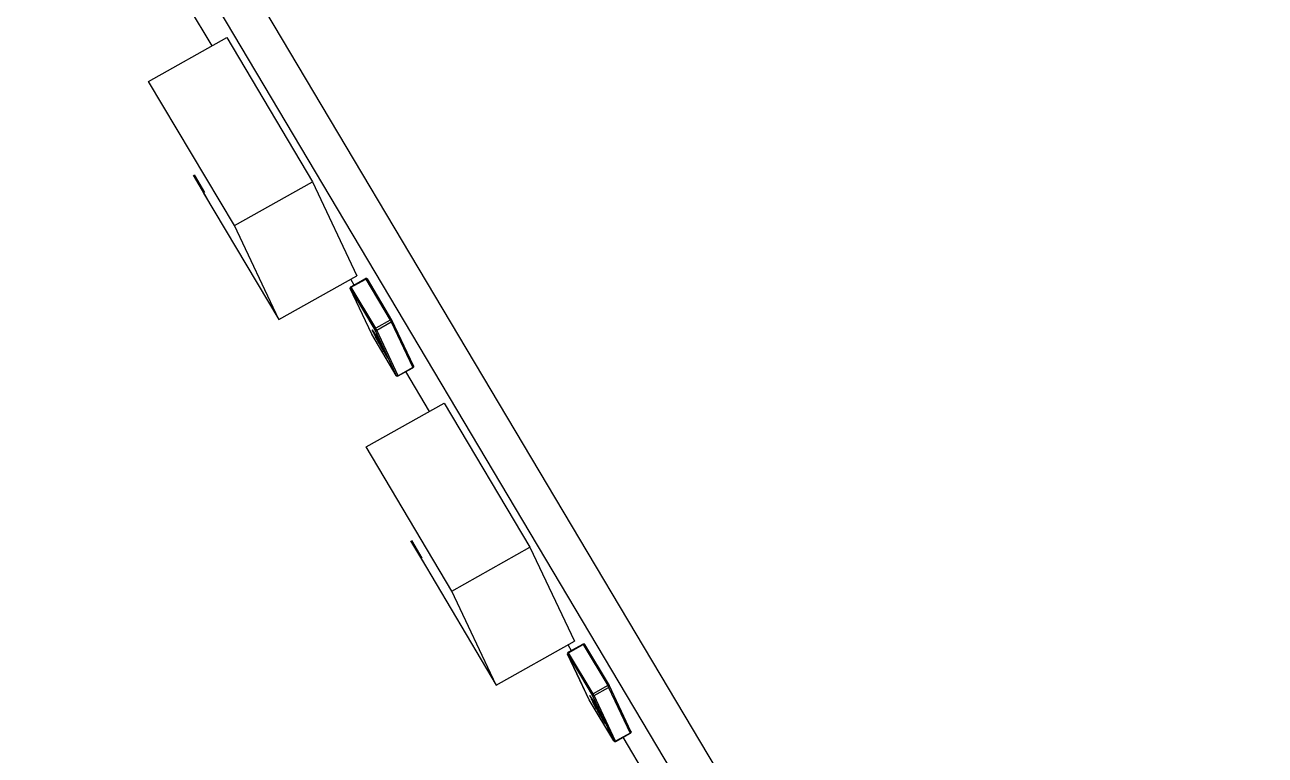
# Model space of a CAD drawing. Header units: millimetres. Extents: x 0 to 432, y 0 to 279.
# Drawn here: x 371.93 to 384.51, y 208.76 to 216.17 of the extents above; entities that cross this region are included whole.
import ezdxf

# ---------------------------------------------------------------- set-up
doc = ezdxf.new("R2010")
doc.units = ezdxf.units.MM
doc.header["$LTSCALE"] = 23.749
doc.layers.get('0').update_dxf_attribs({"linetype": 'CONTINUOUS'})

msp = doc.modelspace()

# ---------------------------------------------------------------- linework, layer by layer
at = {"color": 3, "linetype": 'CONTINUOUS'}
msp.add_line((372.279, 219.825), (384.513, 199.252), dxfattribs=at)
at = {"color": 7, "linetype": 'CONTINUOUS'}
for p, q in [((371.931, 219.63), (384.164, 199.056)), ((373.589, 216.353), (373.827, 215.952)), ((373.186, 215.593), (373.98, 216.037)), ((373.98, 216.037), (374.849, 214.575)), ((374.056, 214.131), (373.186, 215.593)), ((373.782, 214.405), (373.641, 214.641)), ((373.647, 214.644), (373.753, 214.465)), ((374.056, 214.131), (374.849, 214.575)), ((374.849, 214.575), (375.3, 213.621)), ((373.744, 214.46), (374.507, 213.177)), ((374.507, 213.177), (374.056, 214.131)), ((374.507, 213.177), (375.3, 213.621)), ((375.236, 213.583), (375.268, 213.528)), ((375.238, 213.51), (375.386, 213.593)), ((375.242, 213.504), (375.39, 213.587)), ((375.39, 213.587), (375.638, 213.171)), ((375.654, 213.171), (375.406, 213.588)), ((375.232, 213.491), (375.232, 213.492)), ((375.451, 213.028), (375.232, 213.491)), ((375.232, 213.491), (375.232, 213.49)), ((375.232, 213.49), (375.232, 213.491)), ((375.451, 213.027), (375.232, 213.49)), ((375.232, 213.49), (375.48, 213.073)), ((375.49, 213.088), (375.242, 213.504)), ((375.638, 213.171), (375.49, 213.088)), ((375.5, 213.07), (375.648, 213.153)), ((375.648, 213.153), (375.867, 212.69)), ((375.874, 212.707), (375.655, 213.17)), ((375.451, 213.027), (375.451, 213.028)), ((375.699, 212.61), (375.451, 213.027)), ((375.451, 213.027), (375.451, 213.027)), ((375.457, 213.071), (375.455, 213.07)), ((375.455, 213.07), (375.459, 213.062)), ((375.483, 213.024), (375.455, 213.07)), ((375.474, 213.043), (375.457, 213.071)), ((375.459, 213.062), (375.486, 213.016)), ((375.472, 213.052), (375.47, 213.051)), ((375.47, 213.051), (375.483, 213.024)), ((375.484, 213.027), (375.47, 213.051)), ((375.486, 213.027), (375.472, 213.052)), ((375.474, 213.034), (375.473, 213.033)), ((375.473, 213.033), (375.473, 213.032)), ((375.473, 213.032), (375.474, 213.03)), ((375.477, 213.032), (375.48, 213.027)), ((375.48, 213.027), (375.478, 213.026)), ((375.48, 213.073), (375.699, 212.61)), ((375.48, 213.027), (375.482, 213.024)), ((375.486, 213.027), (375.484, 213.027)), ((375.566, 212.883), (375.484, 213.027)), ((375.486, 213.027), (375.568, 212.884)), ((375.497, 213), (375.489, 213.017)), ((375.489, 213.017), (375.538, 212.931)), ((375.718, 212.607), (375.5, 213.07)), ((375.486, 213.016), (375.49, 213.008)), ((375.486, 213.01), (375.487, 213.008)), ((375.487, 213.008), (375.486, 213.01)), ((375.488, 213.008), (375.487, 213.008)), ((375.487, 213.007), (375.487, 213.008)), ((375.488, 213.008), (375.489, 213.006)), ((375.489, 213.001), (375.488, 213)), ((375.488, 213), (375.507, 212.961)), ((375.489, 213.006), (375.499, 212.991)), ((375.49, 213.008), (375.504, 212.984)), ((375.498, 213.001), (375.497, 213)), ((375.538, 212.931), (375.497, 213)), ((375.499, 212.984), (375.498, 212.984)), ((375.504, 212.984), (375.499, 212.991)), ((375.504, 212.984), (375.501, 212.992)), ((375.501, 212.992), (375.569, 212.876)), ((375.503, 212.983), (375.523, 212.949)), ((375.505, 212.984), (375.504, 212.984)), ((375.507, 212.961), (375.521, 212.937)), ((375.521, 212.937), (375.508, 212.965)), ((375.52, 212.955), (375.525, 212.947)), ((375.522, 212.956), (375.521, 212.955)), ((375.523, 212.938), (375.521, 212.942)), ((375.523, 212.938), (375.521, 212.937)), ((375.523, 212.949), (375.524, 212.947)), ((375.523, 212.938), (375.534, 212.92)), ((375.525, 212.947), (375.535, 212.929)), ((375.534, 212.92), (375.535, 212.917)), ((375.535, 212.929), (375.539, 212.923)), ((375.535, 212.929), (375.538, 212.923)), ((375.535, 212.922), (375.536, 212.921)), ((375.535, 212.917), (375.537, 212.913)), ((375.536, 212.921), (375.537, 212.919)), ((375.536, 212.921), (375.537, 212.919)), ((375.537, 212.919), (375.536, 212.918)), ((375.538, 212.913), (375.536, 212.918)), ((375.538, 212.923), (375.537, 212.922)), ((375.537, 212.919), (375.54, 212.914)), ((375.537, 212.919), (375.54, 212.914)), ((375.538, 212.923), (375.543, 212.916)), ((375.539, 212.923), (375.562, 212.883)), ((375.54, 212.914), (375.57, 212.865)), ((375.54, 212.914), (375.568, 212.864)), ((375.543, 212.916), (375.562, 212.883)), ((375.562, 212.883), (375.562, 212.883)), ((375.562, 212.883), (375.565, 212.879)), ((375.568, 212.884), (375.566, 212.883)), ((375.569, 212.876), (375.566, 212.883)), ((375.571, 212.877), (375.568, 212.884)), ((375.571, 212.877), (375.569, 212.876)), ((375.57, 212.865), (375.569, 212.864)), ((375.569, 212.864), (375.571, 212.859)), ((375.572, 212.86), (375.569, 212.864)), ((375.574, 212.861), (375.571, 212.865)), ((375.571, 212.865), (375.571, 212.865)), ((375.571, 212.859), (375.572, 212.857)), ((375.571, 212.859), (375.571, 212.859)), ((375.572, 212.857), (375.586, 212.834)), ((375.573, 212.86), (375.573, 212.859)), ((375.574, 212.861), (375.575, 212.859)), ((375.575, 212.859), (375.574, 212.861)), ((375.585, 212.835), (375.583, 212.834)), ((375.585, 212.835), (375.586, 212.834)), ((375.586, 212.838), (375.588, 212.836)), ((375.586, 212.835), (375.586, 212.835)), ((375.586, 212.834), (375.587, 212.832)), ((375.589, 212.84), (375.587, 212.839)), ((375.588, 212.836), (375.59, 212.837)), ((375.589, 212.84), (375.59, 212.838)), ((375.59, 212.838), (375.59, 212.837)), ((375.597, 212.814), (375.597, 212.812)), ((375.611, 212.793), (375.61, 212.792)), ((375.611, 212.793), (375.613, 212.79)), ((375.611, 212.788), (375.613, 212.789)), ((375.613, 212.79), (375.613, 212.789)), ((375.867, 212.69), (375.718, 212.607)), ((375.719, 212.605), (375.867, 212.688)), ((375.792, 212.648), (376.033, 212.243)), ((375.867, 212.69), (375.867, 212.688)), ((375.699, 212.61), (375.699, 212.61)), ((375.719, 212.605), (375.718, 212.607)), ((375.392, 211.884), (376.185, 212.328)), ((376.185, 212.328), (377.055, 210.866)), ((376.261, 210.422), (375.392, 211.884)), ((375.988, 210.696), (375.847, 210.932)), ((375.852, 210.935), (375.959, 210.756)), ((376.261, 210.422), (377.055, 210.866)), ((377.055, 210.866), (377.506, 209.912)), ((375.95, 210.751), (376.713, 209.468)), ((376.713, 209.468), (376.261, 210.422)), ((376.713, 209.468), (377.506, 209.912)), ((377.442, 209.874), (377.474, 209.82)), ((377.443, 209.801), (377.592, 209.884)), ((377.447, 209.795), (377.595, 209.878)), ((377.595, 209.878), (377.843, 209.462)), ((377.86, 209.462), (377.612, 209.879)), ((377.437, 209.782), (377.437, 209.784)), ((377.437, 209.782), (377.438, 209.781)), ((377.656, 209.319), (377.437, 209.782)), ((377.438, 209.781), (377.437, 209.782)), ((377.438, 209.781), (377.685, 209.364)), ((377.656, 209.318), (377.438, 209.781)), ((377.695, 209.379), (377.447, 209.795)), ((377.843, 209.462), (377.695, 209.379)), ((377.705, 209.361), (377.853, 209.444)), ((377.853, 209.444), (378.072, 208.981)), ((378.079, 208.998), (377.86, 209.461)), ((377.656, 209.318), (377.656, 209.319)), ((377.904, 208.901), (377.656, 209.318)), ((377.657, 209.318), (377.656, 209.318)), ((377.663, 209.362), (377.661, 209.361)), ((377.688, 209.315), (377.661, 209.361)), ((377.661, 209.361), (377.665, 209.353)), ((377.679, 209.334), (377.663, 209.362)), ((377.665, 209.353), (377.692, 209.307)), ((377.677, 209.343), (377.675, 209.342)), ((377.69, 209.318), (377.675, 209.342)), ((377.675, 209.342), (377.688, 209.315)), ((377.691, 209.319), (377.677, 209.343)), ((377.68, 209.325), (377.678, 209.324)), ((377.678, 209.324), (377.678, 209.324)), ((377.678, 209.324), (377.679, 209.321)), ((377.682, 209.323), (377.685, 209.318)), ((377.685, 209.318), (377.684, 209.317)), ((377.685, 209.364), (377.904, 208.902)), ((377.685, 209.318), (377.687, 209.315)), ((377.691, 209.319), (377.69, 209.318)), ((377.772, 209.174), (377.69, 209.318)), ((377.691, 209.319), (377.774, 209.175)), ((377.692, 209.307), (377.695, 209.299)), ((377.692, 209.301), (377.693, 209.299)), ((377.692, 209.299), (377.692, 209.301)), ((377.693, 209.299), (377.692, 209.299)), ((377.693, 209.298), (377.692, 209.299)), ((377.693, 209.299), (377.694, 209.297)), ((377.694, 209.308), (377.743, 209.222)), ((377.702, 209.291), (377.694, 209.308)), ((377.694, 209.297), (377.704, 209.282)), ((377.695, 209.292), (377.694, 209.292)), ((377.694, 209.292), (377.712, 209.252)), ((377.695, 209.299), (377.71, 209.275)), ((377.704, 209.292), (377.702, 209.291)), ((377.743, 209.222), (377.702, 209.291)), ((377.705, 209.275), (377.703, 209.275)), ((377.924, 208.898), (377.705, 209.361)), ((377.709, 209.275), (377.705, 209.282)), ((377.706, 209.283), (377.775, 209.167)), ((377.71, 209.275), (377.706, 209.283)), ((377.708, 209.274), (377.728, 209.24)), ((377.711, 209.276), (377.71, 209.275)), ((377.712, 209.252), (377.726, 209.228)), ((377.726, 209.228), (377.713, 209.256)), ((377.728, 209.247), (377.726, 209.246)), ((377.726, 209.246), (377.73, 209.238)), ((377.728, 209.229), (377.726, 209.233)), ((377.728, 209.229), (377.726, 209.228)), ((377.728, 209.24), (377.73, 209.238)), ((377.728, 209.229), (377.739, 209.211)), ((377.73, 209.238), (377.741, 209.22)), ((377.739, 209.211), (377.74, 209.209)), ((377.74, 209.22), (377.744, 209.214)), ((377.74, 209.209), (377.743, 209.204)), ((377.741, 209.22), (377.744, 209.214)), ((377.741, 209.214), (377.742, 209.212)), ((377.741, 209.213), (377.743, 209.21)), ((377.743, 209.21), (377.741, 209.209)), ((377.744, 209.204), (377.741, 209.209)), ((377.744, 209.214), (377.742, 209.213)), ((377.742, 209.212), (377.743, 209.21)), ((377.743, 209.21), (377.746, 209.205)), ((377.743, 209.21), (377.745, 209.205)), ((377.744, 209.214), (377.768, 209.174)), ((377.744, 209.214), (377.748, 209.207)), ((377.745, 209.205), (377.774, 209.155)), ((377.746, 209.205), (377.775, 209.156)), ((377.748, 209.207), (377.768, 209.174)), ((377.768, 209.174), (377.768, 209.174)), ((377.768, 209.174), (377.77, 209.17)), ((377.774, 209.175), (377.772, 209.174)), ((377.775, 209.167), (377.772, 209.174)), ((377.777, 209.168), (377.774, 209.175)), ((377.775, 209.156), (377.774, 209.155)), ((377.774, 209.155), (377.777, 209.15)), ((377.777, 209.151), (377.774, 209.155)), ((377.777, 209.168), (377.775, 209.167)), ((377.779, 209.152), (377.776, 209.156)), ((377.776, 209.156), (377.776, 209.156)), ((377.776, 209.15), (377.777, 209.15)), ((377.777, 209.15), (377.777, 209.149)), ((377.777, 209.149), (377.791, 209.125)), ((377.778, 209.151), (377.779, 209.15)), ((377.78, 209.15), (377.779, 209.152)), ((377.78, 209.152), (377.78, 209.15)), ((377.791, 209.126), (377.789, 209.125)), ((377.791, 209.126), (377.791, 209.125)), ((377.792, 209.126), (377.791, 209.126)), ((377.791, 209.125), (377.792, 209.123)), ((377.792, 209.129), (377.793, 209.127)), ((377.794, 209.131), (377.793, 209.131)), ((377.794, 209.131), (377.796, 209.129)), ((377.794, 209.127), (377.796, 209.128)), ((377.796, 209.129), (377.796, 209.128)), ((377.802, 209.105), (377.803, 209.103)), ((377.817, 209.084), (377.815, 209.083)), ((377.817, 209.084), (377.818, 209.081)), ((377.817, 209.079), (377.818, 209.08)), ((377.818, 209.081), (377.818, 209.08)), ((377.904, 208.902), (377.904, 208.901)), ((378.072, 208.981), (377.924, 208.898)), ((377.925, 208.896), (377.924, 208.898)), ((377.925, 208.896), (378.073, 208.979)), ((377.997, 208.939), (378.238, 208.534)), ((378.072, 208.981), (378.073, 208.979))]:
    msp.add_line(p, q, dxfattribs=at)
for centre, radius, start, end in [((375.393, 213.58), 0.015, 30.7367, 119.2315), ((375.245, 213.497), 0.015, 119.2316, 205.3122), ((375.641, 213.164), 0.015, 25.3153, 30.7351), ((375.464, 213.034), 0.015, 205.3136, 210.7356), ((374.144, 212.182), 1.578, 32.1704, 32.3053), ((374.634, 212.491), 0.999, 31.6133, 32.1131), ((374.798, 212.593), 0.808, 32.0062, 32.1694), ((373.732, 211.935), 2.059, 31.4052, 31.6448), ((376.579, 213.617), 1.252, 209.1674, 209.4916), ((375.438, 212.973), 0.0611, 35.0375, 35.205), ((375.574, 213.05), 0.0967, 206.2553, 207.2713), ((373.788, 211.987), 1.979, 30.2354, 30.8027), ((372.143, 210.97), 3.918, 31.0631, 31.3472), ((373.661, 211.876), 2.149, 31.0161, 31.2487), ((369.935, 209.632), 6.499, 30.7427, 31.0374), ((367.336, 208.088), 9.523, 30.738, 30.9395), ((373.197, 211.635), 2.666, 29.2755, 29.9455), ((366.299, 207.471), 10.729, 30.5806, 30.7384), ((382.878, 217.293), 8.542, 210.5847, 210.7243), ((374.392, 212.218), 1.346, 29.2206, 29.6077), ((373.845, 211.892), 1.986, 29.7193, 29.8374), ((377.804, 214.136), 2.572, 209.6368, 209.7511), ((373.978, 211.968), 1.832, 29.2624, 29.7318), ((377.993, 214.339), 2.836, 211.3272, 211.4432), ((376.974, 213.658), 1.614, 209.7018, 210.6773), ((373.09, 211.396), 2.881, 29.9765, 30.5405), ((377.913, 214.207), 2.705, 210.5245, 210.7173), ((377.212, 213.79), 1.889, 210.7208, 211.238), ((375.86, 212.701), 0.015, 299.2316, 25.3137), ((375.712, 212.618), 0.015, 210.7375, 299.2316), ((375.708, 212.616), 0.0107, 210.7386, 212.7505), ((377.599, 209.871), 0.015, 30.7368, 119.2315), ((377.451, 209.788), 0.015, 119.2317, 205.3122), ((377.847, 209.455), 0.015, 25.3153, 30.7352), ((377.67, 209.325), 0.015, 205.3137, 210.7357), ((376.35, 208.473), 1.578, 32.1705, 32.3054), ((376.839, 208.782), 0.999, 31.6134, 32.1132), ((377.003, 208.885), 0.808, 32.0062, 32.1695), ((375.937, 208.226), 2.059, 31.4053, 31.6449), ((378.784, 209.908), 1.252, 209.1675, 209.4917), ((377.643, 209.264), 0.0611, 35.0376, 35.2051), ((377.78, 209.341), 0.0967, 206.2554, 207.2713), ((375.993, 208.278), 1.979, 30.2355, 30.8028), ((374.349, 207.261), 3.918, 31.0631, 31.3472), ((375.866, 208.167), 2.149, 31.0162, 31.2488), ((372.14, 205.924), 6.499, 30.7427, 31.0374), ((369.542, 204.379), 9.523, 30.738, 30.9396), ((375.403, 207.926), 2.666, 29.2755, 29.9455), ((368.505, 203.762), 10.729, 30.5807, 30.7385), ((385.083, 213.584), 8.542, 210.5848, 210.7244), ((376.597, 208.509), 1.346, 29.2206, 29.6077), ((376.05, 208.183), 1.986, 29.7194, 29.8375), ((380.01, 210.427), 2.572, 209.6368, 209.7511), ((376.184, 208.259), 1.832, 29.2624, 29.7319), ((380.198, 210.63), 2.836, 211.3273, 211.4433), ((375.296, 207.687), 2.881, 29.9766, 30.5405), ((379.179, 209.95), 1.614, 209.7018, 210.6774), ((380.118, 210.498), 2.705, 210.5246, 210.7173), ((379.417, 210.081), 1.889, 210.7208, 211.2381), ((378.066, 208.992), 0.015, 299.2316, 25.3138), ((377.913, 208.907), 0.0107, 210.7387, 212.7506), ((377.917, 208.909), 0.015, 210.7376, 299.2316)]:
    msp.add_arc(centre, radius, start, end, dxfattribs=at)
for points, knots in [([(375.386, 213.593), (375.386, 213.593), (375.386, 213.593), (375.386, 213.593), (375.387, 213.593), (375.387, 213.592), (375.387, 213.592), (375.388, 213.591), (375.389, 213.59), (375.389, 213.589), (375.39, 213.588), (375.39, 213.587)], [0, 0, 0, 0, 0.007054, 0.02095, 0.072626, 0.156356, 0.271263, 0.415581, 0.587253, 0.783348, 1, 1, 1, 1]), ([(375.39, 213.587), (375.392, 213.588), (375.395, 213.59), (375.399, 213.59), (375.402, 213.59), (375.404, 213.59), (375.405, 213.589), (375.406, 213.588), (375.406, 213.588)], [0, 0, 0, 0, 0.315091, 0.594691, 0.714809, 0.820527, 0.913972, 1, 1, 1, 1]), ([(375.232, 213.492), (375.232, 213.494), (375.233, 213.496), (375.235, 213.499), (375.238, 213.502), (375.24, 213.504), (375.242, 213.504)], [0, 0, 0, 0, 0.196887, 0.436315, 0.709661, 1, 1, 1, 1]), ([(375.242, 213.504), (375.242, 213.505), (375.241, 213.506), (375.24, 213.507), (375.24, 213.508), (375.239, 213.509), (375.239, 213.509), (375.238, 213.51), (375.238, 213.51), (375.238, 213.51), (375.238, 213.51), (375.238, 213.51)], [0, 0, 0, 0, 0.216652, 0.412747, 0.584419, 0.728737, 0.843644, 0.927374, 0.97905, 0.992946, 1, 1, 1, 1]), ([(375.654, 213.171), (375.654, 213.172), (375.653, 213.172), (375.652, 213.173), (375.65, 213.174), (375.647, 213.174), (375.643, 213.173), (375.639, 213.172), (375.638, 213.171)], [0, 0, 0, 0, 0.086028, 0.179473, 0.285191, 0.405309, 0.684909, 1, 1, 1, 1]), ([(375.638, 213.171), (375.64, 213.167), (375.642, 213.163), (375.646, 213.157), (375.647, 213.154), (375.648, 213.153)], [0, 0, 0, 0, 0.548536, 0.806449, 1, 1, 1, 1]), ([(375.648, 213.153), (375.649, 213.153), (375.652, 213.156), (375.655, 213.16), (375.656, 213.165), (375.655, 213.169), (375.655, 213.17)], [0, 0, 0, 0, 0.268463, 0.525703, 0.768094, 1, 1, 1, 1]), ([(375.478, 213.026), (375.478, 213.026), (375.477, 213.027), (375.476, 213.029), (375.475, 213.03), (375.475, 213.031), (375.474, 213.032), (375.473, 213.033), (375.473, 213.033), (375.473, 213.033), (375.473, 213.033), (375.473, 213.033)], [0, 0, 0, 0, 0.196509, 0.382044, 0.548192, 0.694663, 0.819021, 0.913321, 0.97362, 0.990749, 1, 1, 1, 1]), ([(375.474, 213.034), (375.474, 213.034), (375.475, 213.034), (375.475, 213.034), (375.475, 213.034), (375.475, 213.033), (375.476, 213.033), (375.476, 213.032), (375.477, 213.032)], [0, 0, 0, 0, 0.028735, 0.084857, 0.170336, 0.284772, 0.597079, 1, 1, 1, 1]), ([(375.474, 213.03), (375.476, 213.026), (375.479, 213.019), (375.484, 213.012), (375.486, 213.007)], [0, 0, 0, 0, 0.430062, 1, 1, 1, 1]), ([(375.49, 213.088), (375.488, 213.087), (375.485, 213.085), (375.482, 213.081), (375.48, 213.079), (375.48, 213.077), (375.479, 213.075), (375.48, 213.074), (375.48, 213.073)], [0, 0, 0, 0, 0.310224, 0.591404, 0.713429, 0.82091, 0.915118, 1, 1, 1, 1]), ([(375.48, 213.073), (375.481, 213.072), (375.483, 213.069), (375.488, 213.067), (375.494, 213.067), (375.498, 213.069), (375.5, 213.07)], [0, 0, 0, 0, 0.230604, 0.47422, 0.732829, 1, 1, 1, 1]), ([(375.5, 213.07), (375.499, 213.071), (375.498, 213.074), (375.494, 213.08), (375.492, 213.084), (375.49, 213.088)], [0, 0, 0, 0, 0.193551, 0.451464, 1, 1, 1, 1]), ([(375.501, 212.982), (375.499, 212.986), (375.495, 212.992), (375.491, 213), (375.489, 213.004), (375.488, 213.005)], [0, 0, 0, 0, 0.511351, 0.767528, 1, 1, 1, 1]), ([(375.489, 213.001), (375.497, 212.987), (375.513, 212.961), (375.528, 212.934), (375.536, 212.921)], [0, 0, 0, 0, 0.519099, 1, 1, 1, 1]), ([(375.536, 212.918), (375.529, 212.929), (375.517, 212.951), (375.504, 212.973), (375.498, 212.984)], [0, 0, 0, 0, 0.51104, 1, 1, 1, 1]), ([(375.537, 212.922), (375.531, 212.932), (375.522, 212.946), (375.51, 212.967), (375.504, 212.977), (375.501, 212.982)], [0, 0, 0, 0, 0.485749, 0.73702, 1, 1, 1, 1]), ([(375.568, 212.875), (375.562, 212.885), (375.552, 212.903), (375.541, 212.921), (375.536, 212.93)], [0, 0, 0, 0, 0.514149, 1, 1, 1, 1]), ([(375.571, 212.865), (375.568, 212.869), (375.563, 212.878), (375.554, 212.892), (375.546, 212.907), (375.54, 212.917), (375.537, 212.922)], [0, 0, 0, 0, 0.221554, 0.472422, 0.733412, 1, 1, 1, 1]), ([(375.537, 212.913), (375.541, 212.906), (375.556, 212.879), (375.571, 212.853), (375.583, 212.833)], [0, 0, 0, 0, 0.257246, 1, 1, 1, 1]), ([(375.583, 212.834), (375.582, 212.837), (375.578, 212.843), (375.571, 212.856), (375.561, 212.872), (375.55, 212.893), (375.542, 212.906), (375.538, 212.913)], [0, 0, 0, 0, 0.11378, 0.234892, 0.487428, 0.743442, 1, 1, 1, 1]), ([(375.567, 212.875), (375.568, 212.872), (375.571, 212.868), (375.573, 212.863), (375.574, 212.861)], [0, 0, 0, 0, 0.563402, 1, 1, 1, 1]), ([(375.587, 212.839), (375.586, 212.842), (375.583, 212.847), (375.577, 212.859), (375.571, 212.869), (375.568, 212.875)], [0, 0, 0, 0, 0.192215, 0.449448, 1, 1, 1, 1]), ([(375.573, 212.859), (375.576, 212.855), (375.579, 212.849), (375.583, 212.843), (375.585, 212.84), (375.586, 212.838)], [0, 0, 0, 0, 0.558442, 0.805261, 1, 1, 1, 1]), ([(375.577, 212.863), (375.579, 212.859), (375.583, 212.851), (375.587, 212.844), (375.589, 212.84)], [0, 0, 0, 0, 0.568683, 1, 1, 1, 1]), ([(375.597, 212.812), (375.597, 212.812), (375.597, 212.812), (375.597, 212.812), (375.597, 212.812), (375.597, 212.812), (375.596, 212.813), (375.596, 212.814), (375.595, 212.815), (375.594, 212.816), (375.593, 212.818), (375.592, 212.82), (375.59, 212.823), (375.588, 212.826), (375.586, 212.83), (375.584, 212.833), (375.583, 212.834)], [0, 0, 0, 0, 0.003228, 0.010221, 0.020707, 0.034168, 0.06943, 0.115018, 0.168439, 0.226655, 0.289103, 0.355551, 0.499805, 0.657854, 0.826184, 1, 1, 1, 1]), ([(375.586, 212.838), (375.587, 212.838), (375.587, 212.837), (375.588, 212.836), (375.588, 212.836), (375.588, 212.836), (375.588, 212.836), (375.588, 212.836)], [0, 0, 0, 0, 0.415421, 0.728609, 0.919379, 0.970946, 1, 1, 1, 1]), ([(375.61, 212.792), (375.609, 212.793), (375.608, 212.796), (375.604, 212.803), (375.597, 212.816), (375.591, 212.827), (375.586, 212.835)], [0, 0, 0, 0, 0.085313, 0.193302, 0.453079, 1, 1, 1, 1]), ([(375.586, 212.834), (375.588, 212.83), (375.592, 212.824), (375.595, 212.817), (375.597, 212.814)], [0, 0, 0, 0, 0.556375, 1, 1, 1, 1]), ([(375.588, 212.836), (375.589, 212.836), (375.589, 212.836), (375.588, 212.836), (375.588, 212.837), (375.588, 212.838), (375.587, 212.839), (375.587, 212.839)], [0, 0, 0, 0, 0.023246, 0.069156, 0.256549, 0.580674, 1, 1, 1, 1]), ([(375.588, 212.836), (375.592, 212.828), (375.599, 212.817), (375.606, 212.803), (375.609, 212.797), (375.611, 212.794), (375.611, 212.793)], [0, 0, 0, 0, 0.54689, 0.806684, 0.914684, 1, 1, 1, 1]), ([(375.596, 212.811), (375.599, 212.807), (375.602, 212.802), (375.606, 212.795), (375.608, 212.792), (375.609, 212.791)], [0, 0, 0, 0, 0.565164, 0.803416, 1, 1, 1, 1]), ([(375.609, 212.791), (375.609, 212.79), (375.61, 212.79), (375.61, 212.789), (375.611, 212.788), (375.611, 212.788), (375.611, 212.788), (375.611, 212.788), (375.611, 212.788)], [0, 0, 0, 0, 0.396374, 0.7028, 0.819956, 0.910993, 0.971179, 1, 1, 1, 1]), ([(375.611, 212.788), (375.611, 212.788), (375.611, 212.788), (375.611, 212.788), (375.611, 212.789), (375.611, 212.789), (375.61, 212.79), (375.61, 212.791), (375.61, 212.792)], [0, 0, 0, 0, 0.024916, 0.076451, 0.157016, 0.265717, 0.576387, 1, 1, 1, 1]), ([(375.874, 212.707), (375.874, 212.706), (375.875, 212.702), (375.874, 212.697), (375.871, 212.693), (375.868, 212.691), (375.867, 212.69)], [0, 0, 0, 0, 0.231906, 0.474297, 0.731537, 1, 1, 1, 1]), ([(375.701, 212.607), (375.701, 212.608), (375.7, 212.608), (375.7, 212.609), (375.699, 212.61)], [0, 0, 0, 0, 0.253254, 1, 1, 1, 1]), ([(375.718, 212.607), (375.717, 212.606), (375.714, 212.605), (375.71, 212.604), (375.705, 212.605), (375.703, 212.607), (375.701, 212.607)], [0, 0, 0, 0, 0.262133, 0.519124, 0.76565, 1, 1, 1, 1]), ([(377.592, 209.884), (377.592, 209.884), (377.592, 209.884), (377.592, 209.884), (377.592, 209.884), (377.592, 209.883), (377.593, 209.883), (377.593, 209.882), (377.594, 209.881), (377.595, 209.88), (377.595, 209.879), (377.595, 209.878)], [0, 0, 0, 0, 0.007054, 0.02095, 0.072626, 0.156356, 0.271263, 0.415581, 0.587254, 0.783348, 1, 1, 1, 1]), ([(377.595, 209.878), (377.597, 209.879), (377.6, 209.881), (377.604, 209.882), (377.607, 209.881), (377.609, 209.881), (377.611, 209.88), (377.612, 209.879), (377.612, 209.879)], [0, 0, 0, 0, 0.315091, 0.594691, 0.714809, 0.820527, 0.913972, 1, 1, 1, 1]), ([(377.437, 209.784), (377.437, 209.785), (377.438, 209.787), (377.44, 209.79), (377.443, 209.793), (377.446, 209.795), (377.447, 209.795)], [0, 0, 0, 0, 0.196887, 0.436315, 0.709661, 1, 1, 1, 1]), ([(377.447, 209.795), (377.447, 209.796), (377.447, 209.797), (377.446, 209.798), (377.445, 209.799), (377.445, 209.8), (377.444, 209.8), (377.444, 209.801), (377.444, 209.801), (377.443, 209.801), (377.443, 209.801), (377.443, 209.801)], [0, 0, 0, 0, 0.216652, 0.412746, 0.584419, 0.728737, 0.843644, 0.927374, 0.97905, 0.992946, 1, 1, 1, 1]), ([(377.695, 209.379), (377.693, 209.378), (377.69, 209.376), (377.687, 209.372), (377.686, 209.37), (377.685, 209.368), (377.685, 209.366), (377.685, 209.365), (377.685, 209.364)], [0, 0, 0, 0, 0.310224, 0.591404, 0.713429, 0.82091, 0.915118, 1, 1, 1, 1]), ([(377.705, 209.361), (377.704, 209.362), (377.703, 209.365), (377.7, 209.371), (377.697, 209.376), (377.695, 209.379)], [0, 0, 0, 0, 0.193551, 0.451464, 1, 1, 1, 1]), ([(377.86, 209.462), (377.859, 209.463), (377.859, 209.463), (377.857, 209.464), (377.855, 209.465), (377.852, 209.465), (377.848, 209.464), (377.845, 209.463), (377.843, 209.462)], [0, 0, 0, 0, 0.086028, 0.179473, 0.285191, 0.405309, 0.684909, 1, 1, 1, 1]), ([(377.843, 209.462), (377.845, 209.458), (377.848, 209.454), (377.851, 209.448), (377.853, 209.445), (377.853, 209.444)], [0, 0, 0, 0, 0.548536, 0.806449, 1, 1, 1, 1]), ([(377.853, 209.444), (377.855, 209.445), (377.858, 209.447), (377.861, 209.451), (377.862, 209.456), (377.861, 209.46), (377.86, 209.461)], [0, 0, 0, 0, 0.268463, 0.525703, 0.768094, 1, 1, 1, 1]), ([(377.684, 209.317), (377.683, 209.317), (377.683, 209.318), (377.682, 209.32), (377.681, 209.321), (377.68, 209.322), (377.679, 209.323), (377.679, 209.324), (377.678, 209.324), (377.678, 209.324), (377.678, 209.324), (377.678, 209.324)], [0, 0, 0, 0, 0.196509, 0.382044, 0.548192, 0.694663, 0.819021, 0.913321, 0.97362, 0.990749, 1, 1, 1, 1]), ([(377.679, 209.321), (377.681, 209.317), (377.685, 209.31), (377.689, 209.303), (377.691, 209.298)], [0, 0, 0, 0, 0.430062, 1, 1, 1, 1]), ([(377.68, 209.325), (377.68, 209.325), (377.68, 209.325), (377.68, 209.325), (377.68, 209.325), (377.681, 209.324), (377.681, 209.324), (377.682, 209.323), (377.682, 209.323)], [0, 0, 0, 0, 0.028735, 0.084857, 0.170337, 0.284772, 0.597079, 1, 1, 1, 1]), ([(377.685, 209.364), (377.686, 209.363), (377.689, 209.36), (377.694, 209.358), (377.7, 209.358), (377.703, 209.36), (377.705, 209.361)], [0, 0, 0, 0, 0.230604, 0.47422, 0.732829, 1, 1, 1, 1]), ([(377.707, 209.273), (377.704, 209.277), (377.701, 209.283), (377.697, 209.291), (377.695, 209.295), (377.694, 209.296)], [0, 0, 0, 0, 0.511351, 0.767528, 1, 1, 1, 1]), ([(377.695, 209.292), (377.703, 209.278), (377.718, 209.252), (377.734, 209.225), (377.741, 209.213)], [0, 0, 0, 0, 0.519099, 1, 1, 1, 1]), ([(377.741, 209.209), (377.735, 209.22), (377.722, 209.242), (377.71, 209.264), (377.703, 209.275)], [0, 0, 0, 0, 0.51104, 1, 1, 1, 1]), ([(377.742, 209.213), (377.736, 209.223), (377.727, 209.238), (377.716, 209.258), (377.71, 209.268), (377.707, 209.273)], [0, 0, 0, 0, 0.485749, 0.73702, 1, 1, 1, 1]), ([(377.773, 209.166), (377.768, 209.176), (377.757, 209.194), (377.747, 209.212), (377.741, 209.221)], [0, 0, 0, 0, 0.514149, 1, 1, 1, 1]), ([(377.776, 209.156), (377.774, 209.16), (377.768, 209.169), (377.76, 209.183), (377.751, 209.198), (377.745, 209.208), (377.742, 209.213)], [0, 0, 0, 0, 0.221554, 0.472422, 0.733412, 1, 1, 1, 1]), ([(377.743, 209.204), (377.747, 209.197), (377.762, 209.17), (377.777, 209.144), (377.788, 209.124)], [0, 0, 0, 0, 0.257246, 1, 1, 1, 1]), ([(377.789, 209.125), (377.787, 209.128), (377.783, 209.134), (377.776, 209.147), (377.767, 209.163), (377.755, 209.184), (377.748, 209.197), (377.744, 209.204)], [0, 0, 0, 0, 0.11378, 0.234892, 0.487428, 0.743442, 1, 1, 1, 1]), ([(377.772, 209.166), (377.774, 209.163), (377.776, 209.159), (377.779, 209.154), (377.78, 209.152)], [0, 0, 0, 0, 0.563402, 1, 1, 1, 1]), ([(377.793, 209.131), (377.791, 209.133), (377.789, 209.138), (377.782, 209.15), (377.777, 209.16), (377.773, 209.166)], [0, 0, 0, 0, 0.192215, 0.449448, 1, 1, 1, 1]), ([(377.779, 209.15), (377.781, 209.146), (377.785, 209.14), (377.789, 209.134), (377.791, 209.131), (377.792, 209.129)], [0, 0, 0, 0, 0.558442, 0.805261, 1, 1, 1, 1]), ([(377.782, 209.154), (377.784, 209.15), (377.789, 209.143), (377.793, 209.135), (377.794, 209.131)], [0, 0, 0, 0, 0.568683, 1, 1, 1, 1]), ([(377.803, 209.103), (377.803, 209.103), (377.803, 209.103), (377.803, 209.103), (377.802, 209.103), (377.802, 209.103), (377.802, 209.104), (377.801, 209.105), (377.8, 209.106), (377.799, 209.108), (377.799, 209.109), (377.797, 209.111), (377.796, 209.114), (377.793, 209.117), (377.791, 209.121), (377.79, 209.124), (377.789, 209.125)], [0, 0, 0, 0, 0.003228, 0.010221, 0.020707, 0.034168, 0.06943, 0.115018, 0.168439, 0.226655, 0.289103, 0.355551, 0.499805, 0.657854, 0.826184, 1, 1, 1, 1]), ([(377.791, 209.125), (377.793, 209.121), (377.797, 209.115), (377.801, 209.108), (377.802, 209.105)], [0, 0, 0, 0, 0.556375, 1, 1, 1, 1]), ([(377.792, 209.129), (377.792, 209.129), (377.792, 209.128), (377.793, 209.128), (377.794, 209.127), (377.794, 209.127), (377.794, 209.127), (377.794, 209.127)], [0, 0, 0, 0, 0.415421, 0.728609, 0.919378, 0.970946, 1, 1, 1, 1]), ([(377.815, 209.083), (377.814, 209.084), (377.813, 209.087), (377.81, 209.094), (377.803, 209.107), (377.796, 209.118), (377.792, 209.126)], [0, 0, 0, 0, 0.085313, 0.193302, 0.453079, 1, 1, 1, 1]), ([(377.794, 209.127), (377.794, 209.127), (377.794, 209.127), (377.794, 209.127), (377.794, 209.128), (377.793, 209.129), (377.793, 209.13), (377.793, 209.131)], [0, 0, 0, 0, 0.023246, 0.069156, 0.256549, 0.580674, 1, 1, 1, 1]), ([(377.793, 209.127), (377.798, 209.119), (377.804, 209.108), (377.811, 209.095), (377.815, 209.088), (377.816, 209.085), (377.817, 209.084)], [0, 0, 0, 0, 0.54689, 0.806684, 0.914684, 1, 1, 1, 1]), ([(377.802, 209.102), (377.804, 209.098), (377.807, 209.093), (377.811, 209.086), (377.813, 209.083), (377.814, 209.082)], [0, 0, 0, 0, 0.565164, 0.803416, 1, 1, 1, 1]), ([(377.814, 209.082), (377.814, 209.082), (377.815, 209.081), (377.816, 209.08), (377.816, 209.079), (377.816, 209.079), (377.816, 209.079), (377.816, 209.079), (377.817, 209.079)], [0, 0, 0, 0, 0.396374, 0.702799, 0.819956, 0.910992, 0.971179, 1, 1, 1, 1]), ([(377.817, 209.079), (377.817, 209.079), (377.817, 209.079), (377.817, 209.079), (377.816, 209.08), (377.816, 209.08), (377.816, 209.081), (377.815, 209.082), (377.815, 209.083)], [0, 0, 0, 0, 0.024916, 0.076451, 0.157016, 0.265718, 0.576387, 1, 1, 1, 1]), ([(378.079, 208.998), (378.08, 208.997), (378.08, 208.993), (378.079, 208.988), (378.077, 208.984), (378.074, 208.982), (378.072, 208.981)], [0, 0, 0, 0, 0.231906, 0.474297, 0.731537, 1, 1, 1, 1]), ([(377.907, 208.898), (377.907, 208.899), (377.906, 208.899), (377.905, 208.9), (377.904, 208.901)], [0, 0, 0, 0, 0.253254, 1, 1, 1, 1]), ([(377.924, 208.898), (377.922, 208.897), (377.92, 208.896), (377.915, 208.895), (377.911, 208.896), (377.908, 208.898), (377.907, 208.898)], [0, 0, 0, 0, 0.262133, 0.519124, 0.76565, 1, 1, 1, 1])]:
    msp.add_open_spline(points, degree=3, knots=knots, dxfattribs=at)

doc.saveas('drawing.dxf')
